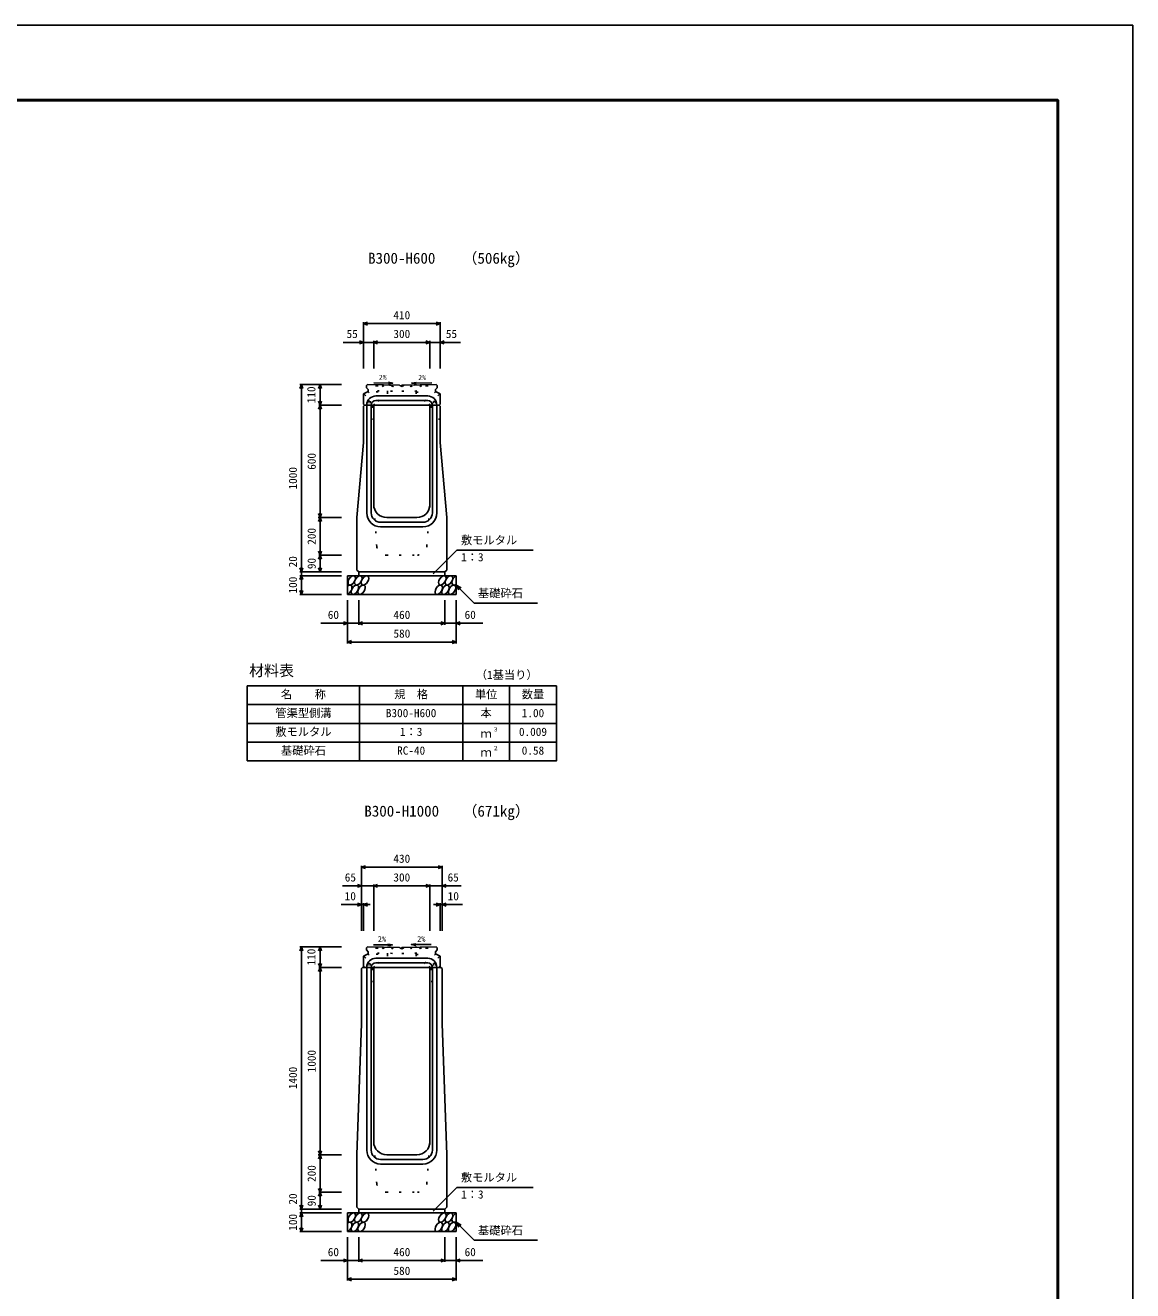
# Model space of a CAD drawing. Units: millimetres, scale not verified. Extents: x -12600 to 12600, y -5940 to 5940.
# Drawn here: x 6691 to 12600, y -811 to 5940 of the extents above; entities that cross this region are included whole.
import ezdxf
from ezdxf.enums import TextEntityAlignment as Align

# ---------------------------------------------------------------- set-up
doc = ezdxf.new("R2010")
doc.units = ezdxf.units.MM
doc.header["$LTSCALE"] = 40
doc.linetypes.add('DOTTED', pattern=[1.75, 0.25, -1.5])
for name, color, linetype, lineweight in [('0-0_DIM', 7, 'Continuous', 25), ('0-1_Defpoints', 5, 'Continuous', 25), ('0-2_HATCH', 6, 'Continuous', 25), ('0-3_HYO', 3, 'Continuous', 25), ('0-4_HYO2', 4, 'Continuous', 25), ('0-5_OUTLINE', 3, 'Continuous', 25), ('0-6_OUTLINE2', 4, 'DOTTED', 25), ('0-7_TXT', 7, 'Continuous', 25), ('0-8_WAKU', 3, 'Continuous', 25)]:
    doc.layers.add(name, color=color, linetype=linetype, lineweight=lineweight)
doc.styles.add('ＭＳ ゴシック', font='')
doc.styles.get('ＭＳ ゴシック').set_extended_font_data('MS Gothic')

msp = doc.modelspace()

# ---------------------------------------------------------------- linework, layer by layer
at = {"layer": '0-0_DIM'}
for p, q in [((8495, 4355.96), (8495, 4108.46)), ((8905, 4348.46), (8495, 4348.46)), ((8905, 4355.96), (8905, 4108.46)), ((8550, 4255.96), (8550, 4108.46)), ((8850, 4255.96), (8850, 4108.46)), ((8386.62, 4248.46), (8495, 4248.46)), ((8550, 4248.46), (8495, 4248.46)), ((8550, 4248.46), (8850, 4248.46)), ((8850, 4248.46), (8905, 4248.46)), ((9013.38, 4248.46), (8905, 4248.46)), ((8156.5, 4023.46), (8379, 4023.46)), ((8164, 4023.46), (8164, 3023.46)), ((8264, 3913.46), (8264, 4023.46)), ((8256.5, 3913.46), (8379, 3913.46)), ((8253.25, 3313.46), (8375.75, 3313.46)), ((8256.5, 3313.46), (8379, 3313.46)), ((8256.5, 3113.46), (8379, 3113.46)), ((8264, 3113.46), (8264, 3023.46)), ((8867.11, 3012.65), (8993.34, 3138.89)), ((8993.34, 3138.89), (9401.24, 3138.89)), ((8156.5, 3023.46), (8379, 3023.46)), ((8156.5, 3003.46), (8379, 3003.46)), ((8164, 3023.46), (8164, 3003.46)), ((8164, 3003.46), (8164, 2903.46)), ((8156.5, 2903.46), (8379, 2903.46)), ((8990, 2953.46), (9085.76, 2857.71)), ((8990, 2953.46), (9015.98, 2938.46)), ((8990, 2953.46), (9005, 2927.48)), ((8410, 2642.1), (8410, 2873.46)), ((8470, 2742.1), (8470, 2873.46)), ((8930, 2742.1), (8930, 2873.46)), ((8990, 2642.1), (8990, 2873.46)), ((9085.76, 2857.71), (9423.31, 2857.71)), ((8410, 2749.6), (8268.21, 2749.6)), ((8410, 2749.6), (8470, 2749.6)), ((8470, 2749.6), (8930, 2749.6)), ((8990, 2749.6), (8930, 2749.6)), ((8990, 2749.6), (9131.79, 2749.6)), ((8410, 2649.6), (8990, 2649.6)), ((8485, 1108.46), (8485, 1455.96)), ((8915, 1448.46), (8485, 1448.46)), ((8915, 1108.46), (8915, 1455.96)), ((8550, 1355.96), (8550, 1108.46)), ((8850, 1355.96), (8850, 1108.46)), ((8485, 1348.46), (8383.02, 1348.46)), ((8550, 1348.46), (8485, 1348.46)), ((8550, 1348.46), (8850, 1348.46)), ((8915, 1348.46), (8850, 1348.46)), ((8915, 1348.46), (9016.98, 1348.46)), ((8376.62, 1248.46), (8485, 1248.46)), ((8495, 1248.46), (8485, 1248.46)), ((8495, 1255.96), (8495, 1108.46)), ((8531.3, 1248.46), (8495, 1248.46)), ((8868.7, 1248.46), (8905, 1248.46)), ((8905, 1255.96), (8905, 1108.46)), ((8905, 1248.46), (8915, 1248.46)), ((9023.38, 1248.46), (8915, 1248.46)), ((8156.5, 1023.46), (8379, 1023.46)), ((8164, 1023.46), (8164, -376.54)), ((8264, 913.46), (8264, 1023.46)), ((8256.5, 913.46), (8379, 913.46)), ((8253.25, -86.54), (8375.75, -86.54)), ((8256.5, -86.54), (8379, -86.54)), ((8867.11, -387.35), (8993.34, -261.11)), ((8993.34, -261.11), (9401.24, -261.11)), ((8256.5, -286.54), (8379, -286.54)), ((8264, -286.54), (8264, -376.54)), ((8156.5, -376.54), (8379, -376.54)), ((8156.5, -396.54), (8379, -396.54)), ((8164, -376.54), (8164, -396.54)), ((8164, -396.54), (8164, -496.54)), ((8990, -446.54), (9085.76, -542.29)), ((8990, -446.54), (9015.98, -461.54)), ((8990, -446.54), (9005, -472.52)), ((8156.5, -496.54), (8379, -496.54)), ((8410, -757.9), (8410, -526.54)), ((8470, -657.9), (8470, -526.54)), ((8930, -657.9), (8930, -526.54)), ((8990, -757.9), (8990, -526.54)), ((9085.76, -542.29), (9423.31, -542.29)), ((8410, -650.4), (8268.21, -650.4)), ((8410, -650.4), (8470, -650.4)), ((8470, -650.4), (8930, -650.4)), ((8990, -650.4), (8930, -650.4)), ((8990, -650.4), (9131.79, -650.4)), ((8410, -750.4), (8990, -750.4))]:
    msp.add_line(p, q, dxfattribs=at)
for points in [[(8516.14, 4340.77), (8495, 4348.46), (8516.14, 4356.16)], [(8883.86, 4356.16), (8905, 4348.46), (8883.86, 4340.77)], [(8473.86, 4256.16), (8495, 4248.46), (8473.86, 4240.77)], [(8571.14, 4240.77), (8550, 4248.46), (8571.14, 4256.16)], [(8828.86, 4256.16), (8850, 4248.46), (8828.86, 4240.77)], [(8926.14, 4256.16), (8905, 4248.46), (8926.14, 4240.77)], [(8171.7, 4002.32), (8164, 4023.46), (8156.3, 4002.32)], [(8256.3, 4002.32), (8264, 4023.46), (8271.7, 4002.32)], [(8256.3, 3934.61), (8264, 3913.46), (8271.7, 3934.61)], [(8256.3, 3892.32), (8264, 3913.46), (8271.7, 3892.32)], [(8264, 3913.46), (8264, 3313.46), (8264, 3113.46)], [(8256.3, 3334.61), (8264, 3313.46), (8271.7, 3334.61)], [(8256.3, 3292.32), (8264, 3313.46), (8271.7, 3292.32)], [(8256.3, 3134.61), (8264, 3113.46), (8271.7, 3134.61)], [(8256.3, 3092.32), (8264, 3113.46), (8271.7, 3092.32)], [(8171.7, 3044.61), (8164, 3023.46), (8156.3, 3044.61)], [(8271.7, 3044.61), (8264, 3023.46), (8256.3, 3044.61)], [(8171.7, 2982.32), (8164, 3003.46), (8156.3, 2982.32)], [(8171.7, 2924.61), (8164, 2903.46), (8156.3, 2924.61)], [(8388.86, 2757.29), (8410, 2749.6), (8388.86, 2741.9)], [(8491.14, 2741.9), (8470, 2749.6), (8491.14, 2757.29)], [(8908.86, 2757.29), (8930, 2749.6), (8908.86, 2741.9)], [(9011.14, 2757.29), (8990, 2749.6), (9011.14, 2741.9)], [(8431.14, 2641.9), (8410, 2649.6), (8431.14, 2657.29)], [(8968.86, 2657.29), (8990, 2649.6), (8968.86, 2641.9)], [(8506.14, 1440.77), (8485, 1448.46), (8506.14, 1456.16)], [(8893.86, 1456.16), (8915, 1448.46), (8893.86, 1440.77)], [(8463.86, 1356.16), (8485, 1348.46), (8463.86, 1340.77)], [(8571.14, 1340.77), (8550, 1348.46), (8571.14, 1356.16)], [(8828.86, 1356.16), (8850, 1348.46), (8828.86, 1340.77)], [(8936.14, 1356.16), (8915, 1348.46), (8936.14, 1340.77)], [(8463.86, 1256.16), (8485, 1248.46), (8463.86, 1240.77)], [(8516.14, 1240.77), (8495, 1248.46), (8516.14, 1256.16)], [(8883.86, 1240.77), (8905, 1248.46), (8883.86, 1256.16)], [(8936.14, 1256.16), (8915, 1248.46), (8936.14, 1240.77)], [(8171.7, 1002.32), (8164, 1023.46), (8156.3, 1002.32)], [(8256.3, 1002.32), (8264, 1023.46), (8271.7, 1002.32)], [(8256.3, 934.61), (8264, 913.46), (8271.7, 934.61)], [(8256.3, 892.32), (8264, 913.46), (8271.7, 892.32)], [(8264, 913.46), (8264, -86.54), (8264, -286.54)], [(8256.3, -65.39), (8264, -86.54), (8271.7, -65.39)], [(8256.3, -107.68), (8264, -86.54), (8271.7, -107.68)], [(8256.3, -265.39), (8264, -286.54), (8271.7, -265.39)], [(8256.3, -307.68), (8264, -286.54), (8271.7, -307.68)], [(8171.7, -355.39), (8164, -376.54), (8156.3, -355.39)], [(8171.7, -417.68), (8164, -396.54), (8156.3, -417.68)], [(8271.7, -355.39), (8264, -376.54), (8256.3, -355.39)], [(8171.7, -475.39), (8164, -496.54), (8156.3, -475.39)], [(8388.86, -642.71), (8410, -650.4), (8388.86, -658.1)], [(8491.14, -658.1), (8470, -650.4), (8491.14, -642.71)], [(8908.86, -642.71), (8930, -650.4), (8908.86, -658.1)], [(9011.14, -642.71), (8990, -650.4), (9011.14, -658.1)], [(8431.14, -758.1), (8410, -750.4), (8431.14, -742.71)], [(8968.86, -742.71), (8990, -750.4), (8968.86, -758.1)]]:
    msp.add_lwpolyline(points, dxfattribs=at)
at = {"layer": '0-1_Defpoints'}
msp.add_lwpolyline([(-4200, -5940), (12600, -5940), (12600, 5940), (-4200, 5940)], close=True, dxfattribs=at)
at = {"layer": '0-2_HATCH', "linetype": 'DOTTED'}
for p, q in [((8563.5, 4022.12), (8563.5, 3984.12)), ((8563.5, 3984.12), (8623.26, 3982.95)), ((8569.5, 4022.01), (8569.5, 3990)), ((8623.26, 3988.95), (8623.26, 3982.95)), ((8776.74, 3988.95), (8776.74, 3982.95)), ((8776.74, 3982.95), (8836.5, 3984.12)), ((8830.5, 4022.01), (8830.5, 3990)), ((8836.5, 4022.12), (8836.5, 3984.12)), ((8563.5, 1022.12), (8563.5, 984.12)), ((8569.5, 1022.01), (8569.5, 990)), ((8830.5, 1022.01), (8830.5, 990)), ((8836.5, 1022.12), (8836.5, 984.12)), ((8563.5, 984.12), (8623.26, 982.95)), ((8623.26, 988.95), (8623.26, 982.95)), ((8776.74, 988.95), (8776.74, 982.95)), ((8776.74, 982.95), (8836.5, 984.12))]:
    msp.add_line(p, q, dxfattribs=at)
for points in [[(8563.5, 4022.12), (8700, 4019.47), (8836.5, 4022.12)], [(8569.5, 3990), (8700, 3987.46), (8830.5, 3990)], [(8563.5, 1022.12), (8700, 1019.47), (8836.5, 1022.12)], [(8569.5, 990), (8700, 987.46), (8830.5, 990)]]:
    msp.add_lwpolyline(points, dxfattribs=at)
for points in [[(8600.08, 4021.41), (8595.75, 4017.26), (8599.91, 4012.93), (8604.24, 4017.09)], [(8650.07, 4020.41), (8645.74, 4016.26), (8649.9, 4011.93), (8654.23, 4016.09)], [(8700, 4019.47), (8704.24, 4015.23), (8700, 4010.99), (8695.76, 4015.23)], [(8749.93, 4020.41), (8754.26, 4016.26), (8750.1, 4011.93), (8745.77, 4016.09)], [(8799.92, 4021.41), (8804.25, 4017.26), (8800.09, 4012.93), (8795.76, 4017.09)], [(8600.08, 1021.41), (8595.75, 1017.26), (8599.91, 1012.93), (8604.24, 1017.09)], [(8650.07, 1020.41), (8645.74, 1016.26), (8649.9, 1011.93), (8654.23, 1016.09)], [(8700, 1019.47), (8704.24, 1015.23), (8700, 1010.99), (8695.76, 1015.23)], [(8749.93, 1020.41), (8754.26, 1016.26), (8750.1, 1011.93), (8745.77, 1016.09)], [(8799.92, 1021.41), (8804.25, 1017.26), (8800.09, 1012.93), (8795.76, 1017.09)]]:
    msp.add_lwpolyline(points, close=True, dxfattribs=at)
at = {"layer": '0-2_HATCH'}
for centre in [(8432.89, 2978.46), (8468.37, 2978.46), (8503.84, 2978.46), (8916.05, 2978.46), (8951.52, 2978.46), (8449.77, 2928.46), (8485.25, 2928.46), (8897.45, 2928.46), (8932.93, 2928.46), (8968.41, 2928.46), (8432.89, -421.54), (8468.37, -421.54), (8503.84, -421.54), (8916.05, -421.54), (8951.52, -421.54), (8449.77, -471.54), (8485.25, -471.54), (8897.45, -471.54), (8932.93, -471.54), (8968.41, -471.54)]:
    msp.add_ellipse(centre, major_axis=(14.54, 23.54), ratio=0.5792, dxfattribs=at)
for centre, start_param, end_param in [((8987, 2978.46), 0.6666252, 4.1103269), ((8414.3, 2928.46), 3.7419964, 7.318141), ((8987, -421.54), 0.6666252, 4.1103269), ((8414.3, -471.54), 3.7419964, 7.318141)]:
    msp.add_ellipse(centre, major_axis=(14.54, 23.54), ratio=0.5792, start_param=start_param, end_param=end_param, dxfattribs=at)
at = {"layer": '0-3_HYO'}
for p, q in [((8475, 2415.36), (8475, 2015.36)), ((9025, 2415.36), (9025, 2015.36)), ((9275, 2415.36), (9275, 2015.36)), ((7875, 2315.36), (9525, 2315.36))]:
    msp.add_line(p, q, dxfattribs=at)
msp.add_lwpolyline([(7875, 2015.36), (9525, 2015.36), (9525, 2415.36), (7875, 2415.36)], close=True, dxfattribs=at)
at = {"layer": '0-4_HYO2'}
for p, q in [((7875, 2215.36), (9525, 2215.36)), ((7875, 2115.36), (9525, 2115.36))]:
    msp.add_line(p, q, dxfattribs=at)
at = {"layer": '0-5_OUTLINE'}
for p, q in [((8495, 3973.46), (8520, 3986.46)), ((8511, 4006.46), (8520, 3996.46)), ((8516.79, 4023.04), (8688, 4019.7)), ((8520, 3996.46), (8520, 3986.46)), ((8688, 4019.7), (8691, 4016.46)), ((8709, 4016.46), (8691, 4016.46)), ((8709, 4016.46), (8712, 4019.7)), ((8712, 4019.7), (8883.21, 4023.04)), ((8889, 4006.46), (8880, 3996.46)), ((8880, 3996.46), (8880, 3986.46)), ((8905, 3973.46), (8880, 3986.46)), ((8495, 3919.46), (8495, 3973.46)), ((8495, 3919.46), (8501, 3913.46)), ((8899, 3913.46), (8905, 3919.46)), ((8905, 3919.46), (8905, 3973.46)), ((8495, 3907.46), (8501, 3913.46)), ((8495, 3907.46), (8495, 3713.46)), ((8501, 3913.46), (8899, 3913.46)), ((8550, 3913.46), (8550, 3383.46)), ((8850, 3913.46), (8850, 3383.46)), ((8899, 3913.46), (8905, 3907.46)), ((8905, 3907.46), (8905, 3713.46)), ((8460, 3313.46), (8495, 3713.46)), ((8905, 3713.46), (8940, 3313.46)), ((8460, 3033.46), (8460, 3313.46)), ((8620, 3313.46), (8780, 3313.46)), ((8940, 3033.46), (8940, 3313.46)), ((8410, 3003.46), (8990, 3003.46)), ((8410, 2903.46), (8410, 3003.46)), ((8460, 3033.46), (8470, 3023.46)), ((8930, 3023.46), (8470, 3023.46)), ((8470, 3023.46), (8470, 3003.46)), ((8930, 3023.46), (8940, 3033.46)), ((8930, 3023.46), (8930, 3003.46)), ((8990, 2903.46), (8990, 3003.46)), ((8410, 2903.46), (8990, 2903.46)), ((8516.79, 1023.04), (8688, 1019.7)), ((8688, 1019.7), (8691, 1016.46)), ((8709, 1016.46), (8691, 1016.46)), ((8709, 1016.46), (8712, 1019.7)), ((8712, 1019.7), (8883.21, 1023.04)), ((8495, 973.46), (8520, 986.46)), ((8495, 919.46), (8495, 973.46)), ((8511, 1006.46), (8520, 996.46)), ((8520, 996.46), (8520, 986.46)), ((8889, 1006.46), (8880, 996.46)), ((8880, 996.46), (8880, 986.46)), ((8905, 973.46), (8880, 986.46)), ((8905, 919.46), (8905, 973.46)), ((8485, 907.46), (8491, 913.46)), ((8485, 907.46), (8485, 613.46)), ((8491, 913.46), (8909, 913.46)), ((8495, 919.46), (8501, 913.46)), ((8550, 913.46), (8550, -16.54)), ((8850, 913.46), (8850, -16.54)), ((8899, 913.46), (8905, 919.46)), ((8909, 913.46), (8915, 907.46)), ((8915, 907.46), (8915, 613.46)), ((8460, -86.54), (8485, 613.46)), ((8915, 613.46), (8940, -86.54)), ((8460, -366.54), (8460, -86.54)), ((8620, -86.54), (8780, -86.54)), ((8410, -396.54), (8990, -396.54)), ((8410, -496.54), (8410, -396.54)), ((8460, -366.54), (8470, -376.54)), ((8930, -376.54), (8470, -376.54)), ((8470, -376.54), (8470, -396.54)), ((8930, -376.54), (8930, -396.54)), ((8990, -496.54), (8990, -396.54)), ((8410, -496.54), (8990, -496.54))]:
    msp.add_line(p, q, dxfattribs=at)
for points in [[(8516.79, 4023.04), (8511, 4017.31), (8511, 4006.46)], [(8883.21, 4023.04), (8889, 4017.31), (8889, 4006.46)], [(8516.79, 1023.04), (8511, 1017.31), (8511, 1006.46)], [(8883.21, 1023.04), (8889, 1017.31), (8889, 1006.46)], [(8930, -376.54), (8940, -366.54), (8940, -86.54)]]:
    msp.add_lwpolyline(points, dxfattribs=at)
for centre, start, end in [((8620, 3383.46), 180, 270), ((8780, 3383.46), 270, 0), ((8620, -16.54), 180, 270), ((8780, -16.54), 270, 0)]:
    msp.add_arc(centre, 70, start, end, dxfattribs=at)
at = {"layer": '0-6_OUTLINE2'}
for p, q in [((8518.69, 3985.78), (8604.41, 3913.46)), ((8881.31, 3985.78), (8795.59, 3913.46)), ((8557.7, 3913.46), (8496.64, 3974.32)), ((8519, 3933.96), (8531, 3933.96)), ((8519, 3933.96), (8519, 3908.96)), ((8531, 3933.96), (8531, 3908.96)), ((8623.5, 3982.95), (8618.5, 3913.46)), ((8776.5, 3982.95), (8781.5, 3913.46)), ((8842.3, 3913.46), (8903.36, 3974.32)), ((8869, 3933.46), (8881, 3933.46)), ((8869, 3933.46), (8869, 3908.46)), ((8881, 3933.46), (8881, 3908.46)), ((8543, 3908.96), (8496.5, 3908.96)), ((8857, 3908.46), (8857, 3838.46)), ((8857, 3908.46), (8904, 3908.46)), ((8905, 3838.46), (8857, 3838.46)), ((8566.57, 3159.77), (8550, 3383.46)), ((8833.43, 3159.77), (8850, 3383.46)), ((8616.43, 3113.46), (8783.57, 3113.46)), ((8557.7, 913.46), (8496.64, 974.32)), ((8518.69, 985.78), (8604.41, 913.46)), ((8623.5, 982.95), (8618.5, 913.46)), ((8776.5, 982.95), (8781.5, 913.46)), ((8881.31, 985.78), (8795.59, 913.46)), ((8842.3, 913.46), (8903.36, 974.32)), ((8543, 908.96), (8486.5, 908.96)), ((8519, 933.96), (8531, 933.96)), ((8519, 933.96), (8519, 908.96)), ((8531, 933.96), (8531, 908.96)), ((8543, 908.96), (8543, 838.96)), ((8857, 908.46), (8914, 908.46)), ((8869, 933.46), (8881, 933.46)), ((8869, 933.46), (8869, 908.46)), ((8881, 933.46), (8881, 908.46)), ((8543, 838.96), (8485, 838.96)), ((8566.57, -240.23), (8550, -16.54)), ((8833.43, -240.23), (8850, -16.54)), ((8616.43, -286.54), (8783.57, -286.54))]:
    msp.add_line(p, q, dxfattribs=at)
at = {"layer": '0-6_OUTLINE2', "linetype": 'Continuous'}
for p, q in [((8562, 3962.46), (8838, 3962.46)), ((8562, 3938.46), (8838, 3938.46)), ((8513, 3913.46), (8513, 3338.46)), ((8537, 3913.46), (8537, 3338.46)), ((8863, 3913.46), (8863, 3338.46)), ((8887, 3913.46), (8887, 3338.46)), ((8587, 3288.46), (8813, 3288.46)), ((8587, 3264.46), (8813, 3264.46)), ((8562, 962.46), (8838, 962.46)), ((8513, 913.46), (8513, -61.54)), ((8537, 913.46), (8537, -61.54)), ((8562, 938.46), (8838, 938.46)), ((8863, 913.46), (8863, -61.54)), ((8887, 913.46), (8887, -61.54)), ((8587, -111.54), (8813, -111.54)), ((8587, -135.54), (8813, -135.54))]:
    msp.add_line(p, q, dxfattribs=at)
at = {"layer": '0-6_OUTLINE2'}
for points in [[(8543, 3908.96), (8543, 3838.46), (8495, 3838.46)], [(8857, 908.46), (8857, 838.46), (8915, 838.46)]]:
    msp.add_lwpolyline(points, dxfattribs=at)
at = {"layer": '0-6_OUTLINE2', "linetype": 'Continuous'}
for centre, radius, start, end in [((8562, 3913.46), 49, 90, 180), ((8562, 3913.46), 25, 90, 180), ((8838, 3913.46), 49, 0, 90), ((8838, 3913.46), 25, 0, 90), ((8587, 3338.46), 74, 180, 270), ((8587, 3338.46), 50, 180, 270), ((8813, 3338.46), 50, 270, 0), ((8813, 3338.46), 74, 270, 0), ((8562, 913.46), 49, 90, 180), ((8838, 913.46), 49, 0, 90), ((8562, 913.46), 25, 90, 180), ((8838, 913.46), 25, 0, 90), ((8587, -61.54), 74, 180, 270), ((8587, -61.54), 50, 180, 270), ((8813, -61.54), 50, 270, 0), ((8813, -61.54), 74, 270, 0)]:
    msp.add_arc(centre, radius, start, end, dxfattribs=at)
at = {"layer": '0-6_OUTLINE2'}
for centre, start, end in [((8616.43, 3163.46), 184.23639, 270), ((8783.57, 3163.46), 270, 355.76361), ((8616.43, -236.54), 184.23639, 270), ((8783.57, -236.54), 270, 355.76361)]:
    msp.add_arc(centre, 50, start, end, dxfattribs=at)
at = {"layer": '0-7_TXT'}
for p, q in [((8651.92, 4031.04), (8628.32, 4035.44)), ((8753.24, 4030.68), (8776.92, 4026.75)), ((8649.74, 1033.13), (8626.15, 1037.53)), ((8750.64, 1034.76), (8774.31, 1030.82))]:
    msp.add_line(p, q, dxfattribs=at)
for points in [[(8550.68, 4032.03), (8651.92, 4031.04), (8628.24, 4027.11)], [(8860.05, 4031.72), (8753.24, 4030.68), (8776.84, 4035.08)], [(8548.5, 1034.12), (8649.74, 1033.13), (8626.07, 1029.2)], [(8857.44, 1035.8), (8750.64, 1034.76), (8774.23, 1039.15)]]:
    msp.add_lwpolyline(points, dxfattribs=at)
at = {"layer": '0-8_WAKU', "lineweight": 50}
msp.add_lwpolyline([(-3800, -5540), (12200, -5540), (12200, 5540), (-3800, 5540)], close=True, dxfattribs=at)

# ---------------------------------------------------------------- texts
at = {"layer": '0-0_DIM', "style": 'ＭＳ ゴシック'}
for s, p in [('410', (8655, 4358.46)), ('55', (8405.16, 4258.46)), ('300', (8655, 4258.46)), ('55', (8934.84, 4258.46)), ('敷モルタル', (9015.38, 3157.62)), ('1：3', (9016.38, 3066.93)), ('基礎砕石', (9106.32, 2874.88)), ('60', (8305, 2759.6)), ('460', (8655.53, 2759.6)), ('60', (9035, 2759.6)), ('580', (8655.53, 2659.6)), ('430', (8655, 1458.46)), ('65', (8395.68, 1358.46)), ('300', (8655, 1358.46)), ('65', (8944.32, 1358.46)), ('10', (8395.16, 1258.46)), ('10', (8944.84, 1258.46)), ('敷モルタル', (9015.38, -242.38)), ('1：3', (9016.38, -333.07)), ('基礎砕石', (9106.32, -525.12)), ('60', (8305, -640.4)), ('460', (8655.53, -640.4)), ('60', (9035, -640.4)), ('580', (8655.53, -740.4))]:
    msp.add_text(s, height=43.99, dxfattribs=at).set_placement(p, align=Align.BOTTOM_LEFT)
for s, p in [('110', (8252.16, 3923.46)), ('600', (8254, 3568.46)), ('1000', (8154, 3463.46)), ('200', (8254, 3168.46)), ('20', (8154, 3047.78)), ('90', (8254, 3038.46)), ('100', (8154, 2908.46)), ('110', (8252.16, 923.46)), ('1000', (8254, 353.46)), ('1400', (8154, 263.46)), ('200', (8254, -231.54)), ('20', (8154, -352.22)), ('90', (8254, -361.54)), ('100', (8154, -491.54))]:
    msp.add_text(s, height=43.99, rotation=90, dxfattribs=at).set_placement(p, align=Align.BOTTOM_LEFT)
at = {"layer": '0-7_TXT', "style": 'ＭＳ ゴシック'}
for s, height, p in [('B300-H600', 58.65, (8520, 4650.44)), ('（506kg）', 58.65, (9023.7, 4650.44)), ('2%', 26.39, (8577.4, 4041.06)), ('2%', 26.39, (8787.84, 4039.48)), ('材料表', 58.65, (7885, 2450.36)), ('（1基当り）', 43.99, (9095, 2439.36)), ('名\u3000\u3000称', 43.99, (8055, 2335.36)), ('規\u3000格', 43.99, (8660, 2335.36)), ('単位', 43.99, (9090, 2335.36)), ('数量', 43.99, (9340, 2335.36)), ('管渠型側溝', 43.99, (8025, 2235.36)), ('本', 43.99, (9120, 2235.36)), ('B300-H600', 43.99, (8615, 2235.36)), ('1.00', 43.99, (9340, 2235.36)), ('敷モルタル', 43.99, (8025, 2135.36)), ('1：3', 43.99, (8690, 2135.36)), ('ｍ', 43.99, (9120, 2125.36)), ('３', 21.99, (9185.54, 2165.73)), ('0.009', 43.99, (9325, 2135.36)), ('基礎砕石', 43.99, (8055, 2035.36)), ('RC-40', 43.99, (8675, 2035.36)), ('２', 21.99, (9185.54, 2065.73)), ('ｍ', 43.99, (9120, 2025.36)), ('0.58', 43.99, (9340, 2035.36)), ('B300-H1000', 58.65, (8500, 1700.44)), ('（671kg）', 58.65, (9023.7, 1700.44)), ('2%', 30.79, (8781.98, 1040.55)), ('2%', 30.79, (8571.98, 1040.15))]:
    msp.add_text(s, height=height, dxfattribs=at).set_placement(p, align=Align.BOTTOM_LEFT)

doc.saveas('drawing.dxf')
